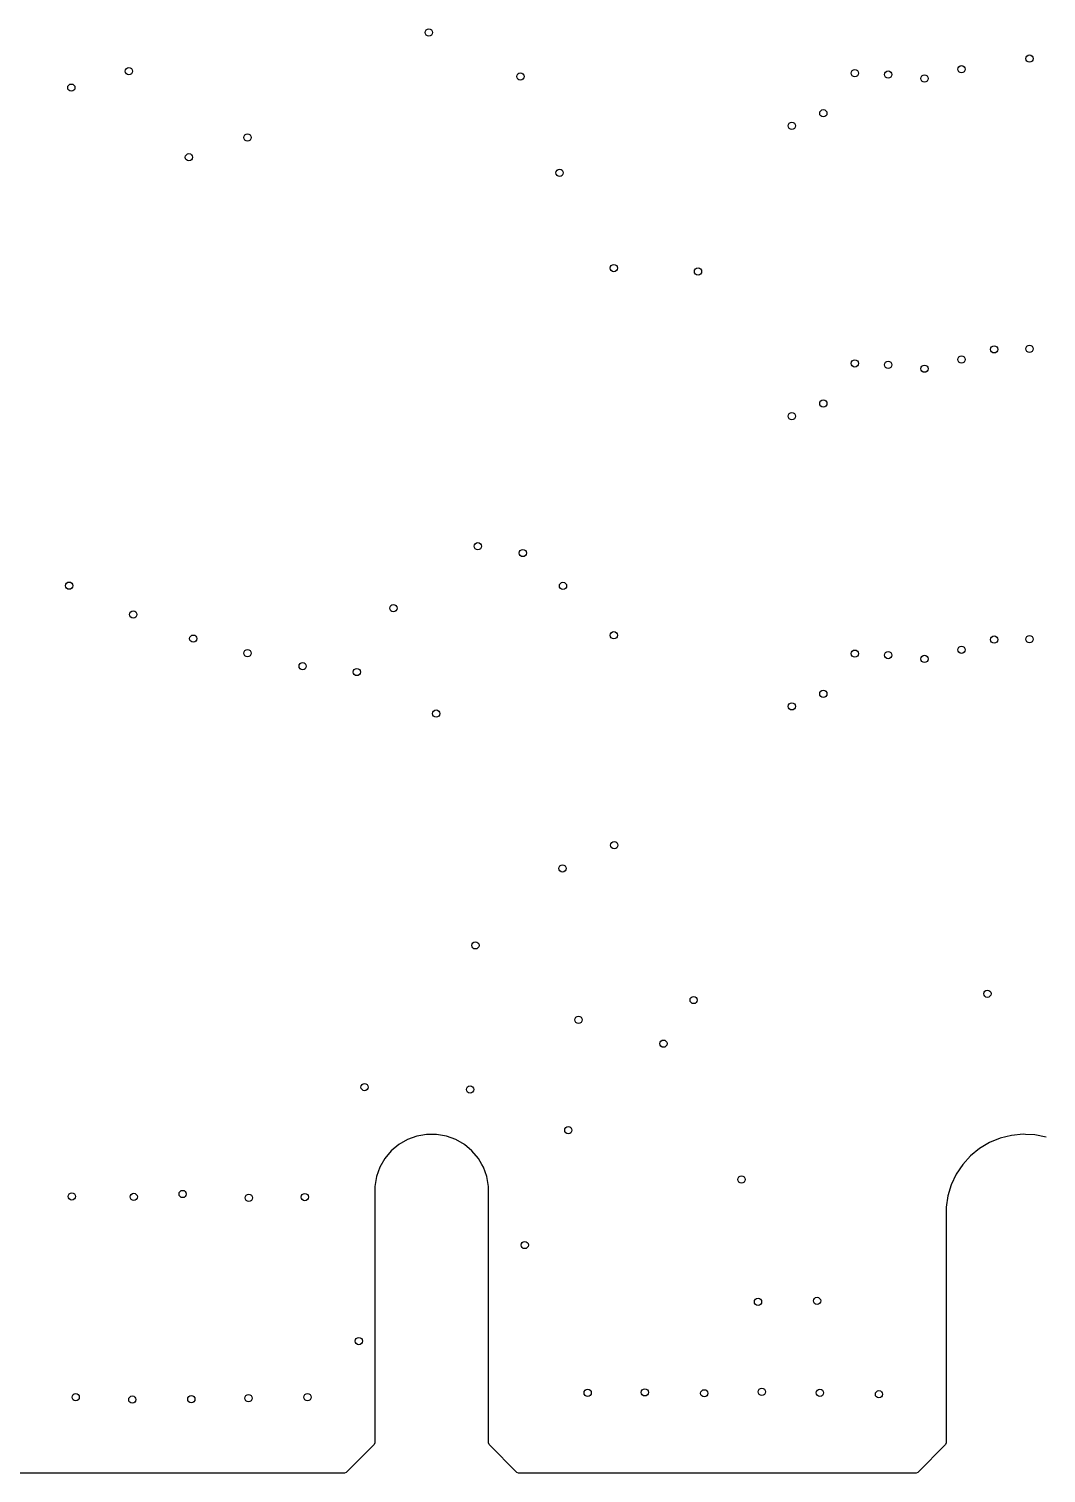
# Model space of a CAD drawing. Extents: x 114.9 to 199.6, y -137.1 to -76.7.
# Drawn here: x 157.51 to 178.53, y -137.15 to -107.3 of the extents above; entities that cross this region are included whole.
import ezdxf

# ---------------------------------------------------------------- set-up
doc = ezdxf.new("R2010")
doc.units = 0
doc.layers.add('BLACK', color=7, linetype='CONTINUOUS')

msp = doc.modelspace()

# ---------------------------------------------------------------- linework, layer by layer
at = {"layer": 'BLACK', "linetype": 'CONTINUOUS'}
for p, q in [((165.732156, -130.1495), (165.610952, -130.170871)), ((165.732157, -130.1495), (165.732156, -130.1495)), ((165.937843, -130.1495), (165.732157, -130.1495)), ((166.140404, -130.185217), (165.937843, -130.1495)), ((178.057953, -130.144151), (177.818779, -130.167286)), ((178.057954, -130.144151), (178.057953, -130.144151)), ((178.105949, -130.146601), (178.057954, -130.144151)), ((178.297937, -130.156402), (178.105949, -130.146601)), ((178.533506, -130.203773), (178.297937, -130.156402)), ((165.15819, -130.358405), (165.000621, -130.490621)), ((165.336308, -130.255569), (165.15819, -130.358405)), ((165.336316, -130.255565), (165.336308, -130.255569)), ((165.529591, -130.185218), (165.336316, -130.255565)), ((165.529595, -130.185217), (165.529591, -130.185218)), ((165.529596, -130.185217), (165.529595, -130.185217)), ((165.610952, -130.170871), (165.529596, -130.185217)), ((166.140405, -130.185217), (166.140404, -130.185217)), ((166.140408, -130.185218), (166.140405, -130.185217)), ((166.333683, -130.255565), (166.140408, -130.185218)), ((166.333691, -130.255569), (166.333683, -130.255565)), ((166.511809, -130.358405), (166.333691, -130.255569)), ((166.511813, -130.358408), (166.511809, -130.358405)), ((166.511814, -130.358409), (166.511813, -130.358408)), ((166.669379, -130.490621), (166.511814, -130.358409)), ((177.157214, -130.440234), (176.971307, -130.592478)), ((177.36347, -130.31695), (177.157214, -130.440234)), ((177.363474, -130.316948), (177.36347, -130.31695)), ((177.5856, -130.225304), (177.363474, -130.316948)), ((177.818779, -130.167286), (177.5856, -130.225304)), ((178.533512, -130.203775), (178.533506, -130.203773)), ((164.868405, -130.64819), (164.765569, -130.826308)), ((165.000621, -130.490621), (164.868405, -130.64819)), ((166.801591, -130.648186), (166.669379, -130.490621)), ((166.801594, -130.64819), (166.801591, -130.648186)), ((166.872139, -130.770378), (166.801594, -130.64819)), ((176.971307, -130.592478), (176.809785, -130.770378)), ((164.695218, -131.019591), (164.6595, -131.222156)), ((164.765565, -130.826316), (164.695218, -131.019591)), ((164.765569, -130.826308), (164.765565, -130.826316)), ((166.904434, -130.826315), (166.872139, -130.770378)), ((166.974783, -131.019596), (166.904434, -130.826315)), ((167.0105, -131.222157), (166.974783, -131.019596)), ((176.676145, -130.97008), (176.573291, -131.187253)), ((176.809785, -130.770378), (176.676145, -130.97008)), ((164.6595, -131.222156), (164.6595, -136.525943)), ((167.0105, -131.222163), (167.0105, -131.222157)), ((167.0105, -136.525943), (167.0105, -131.222163)), ((176.573291, -131.187253), (176.503458, -131.417174)), ((176.468159, -131.654854), (176.468082, -131.775016)), ((176.46816, -131.654845), (176.468159, -131.654854)), ((176.503458, -131.417174), (176.46816, -131.654845)), ((176.468082, -131.775016), (176.468082, -131.819168)), ((176.468082, -131.819168), (176.468756, -131.822991)), ((176.468756, -131.822991), (176.4695, -131.8315)), ((176.4695, -131.8315), (176.4695, -136.525943)), ((164.645148, -136.560591), (164.070591, -137.135148)), ((164.6595, -136.525943), (164.645148, -136.560591)), ((167.024852, -136.560591), (167.0105, -136.525943)), ((167.599409, -137.135148), (167.024852, -136.560591)), ((176.455148, -136.560591), (175.880591, -137.135148)), ((176.4695, -136.525943), (176.455148, -136.560591)), ((164.035943, -137.1495), (147.424057, -137.1495)), ((164.070591, -137.135148), (164.035943, -137.1495)), ((167.634057, -137.1495), (167.599409, -137.135148)), ((175.845943, -137.1495), (167.634057, -137.1495)), ((175.880591, -137.135148), (175.845943, -137.1495))]:
    msp.add_line(p, q, dxfattribs=at)
at = {"layer": 'BLACK'}
for centre in [(165.778913, -107.370675), (176.785, -108.13), (178.19, -107.91), (159.58, -108.17), (167.67, -108.28), (174.58, -108.21), (175.27, -108.24), (176.02, -108.32), (158.39, -108.51), (173.93, -109.04), (173.28, -109.3), (162.03, -109.54), (160.82, -109.95), (168.48, -110.27), (169.6, -112.24), (171.34, -112.31), (177.46, -113.92), (178.19, -113.91), (174.58, -114.21), (175.27, -114.24), (176.02, -114.32), (176.785, -114.13), (173.28, -115.3), (173.93, -115.04), (166.79, -117.99), (167.72, -118.13), (158.346595, -118.805012), (168.55, -118.81), (159.67, -119.4), (165.045, -119.27), (160.91, -119.9), (169.6, -119.83), (177.46, -119.92), (178.19, -119.91), (162.03, -120.2), (174.58, -120.21), (175.27, -120.24), (176.02, -120.32), (176.785, -120.13), (163.17, -120.47), (164.29, -120.59), (173.93, -121.04), (165.93, -121.45), (173.28, -121.3), (169.61, -124.17), (168.54, -124.65), (166.74, -126.24), (177.32, -127.24), (171.25, -127.37), (168.87, -127.78), (170.625611, -128.272325), (164.45, -129.17), (166.63, -129.22), (168.66, -130.06), (172.24, -131.08), (158.4, -131.43), (160.69, -131.38), (159.68, -131.44), (162.057481, -131.458694), (163.216161, -131.443448), (167.759404, -132.434424), (172.58, -133.61), (173.8, -133.59), (164.33, -134.42), (158.48, -135.58), (162.05, -135.6), (163.27, -135.58), (169.06, -135.49), (170.24, -135.48), (171.47, -135.5), (172.66, -135.47), (173.86, -135.49), (175.08, -135.52), (159.65, -135.63), (160.87, -135.62)]:
    msp.add_circle(centre, 0.075, dxfattribs=at)

doc.saveas('drawing.dxf')
